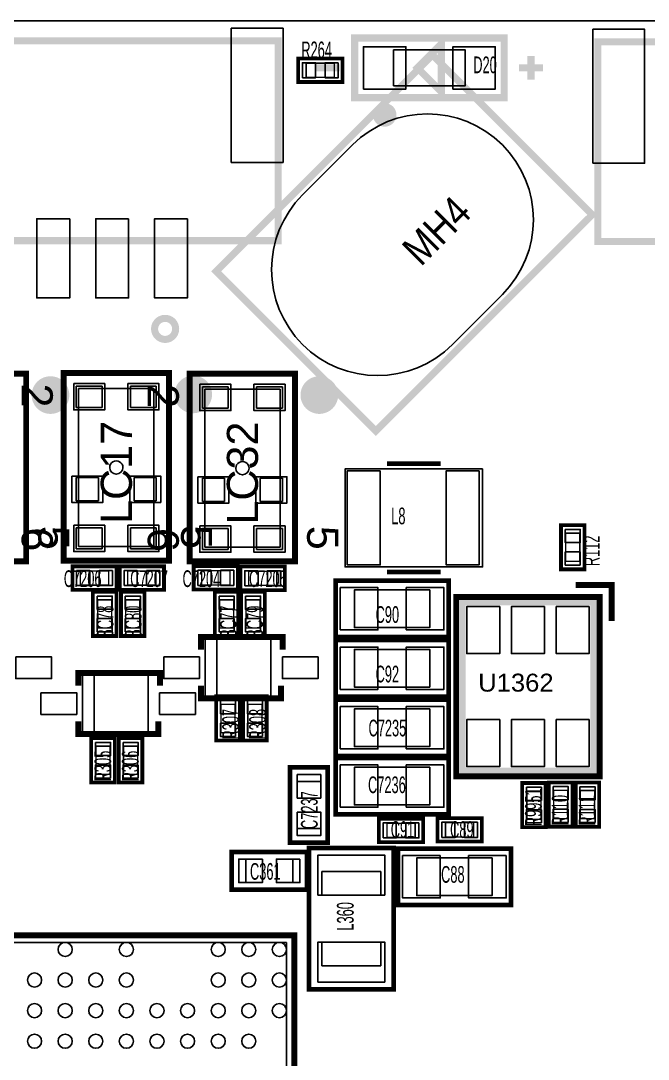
# Model space of a CAD drawing. Extents: x 0 to 73.5, y -0.1 to 42.
# Drawn here: x 46.29 to 59.62, y 19.92 to 42 of the extents above; entities that cross this region are included whole.
import ezdxf

# ---------------------------------------------------------------- set-up
doc = ezdxf.new("R2010")
doc.units = 0
for name, color, linetype in [('BG_OUTLINE', 7, 'CONTINUOUS'), ('PG_ASSEMBLY_TOP', 111, 'CONTINUOUS'), ('PG_SILKSCREEN_TOP', 254, 'CONTINUOUS'), ('PIN_TOP', 141, 'CONTINUOUS'), ('RD_SILKSCREEN_TOP', 230, 'CONTINUOUS')]:
    doc.layers.add(name, color=color, linetype=linetype)

msp = doc.modelspace()

# ---------------------------------------------------------------- linework, layer by layer
at = {"layer": 'BG_OUTLINE'}
msp.add_lwpolyline([(8.1534, 41.9989), (65.78854, 41.9989, -0.414214), (73.40854, 34.3789), (73.40854, 7.62, -0.414214), (65.78854, 0), (7.62, 0, -0.414214), (0, 7.62), (0, 34.3789, -0.414214), (7.62, 41.9989), (8.1534, 41.9989)], format="xyb", dxfattribs=at)
msp.add_lwpolyline([(8.1534, 41.9989), (65.78854, 41.9989, -0.414214), (73.40854, 34.3789), (73.40854, 7.62, -0.414214), (65.78854, 0), (7.62, 0, -0.414214), (0, 7.62), (0, 34.3789, -0.414214), (7.62, 41.9989)], format="xyb", close=True, dxfattribs=at)
msp.add_lwpolyline([(8.1534, 41.9989), (65.78854, 41.9989, -0.414214), (73.40854, 34.3789), (73.40854, 7.62, -0.414214), (65.78854, 0), (7.62, 0, -0.414214), (0, 7.62), (0, 34.3789, -0.414214), (7.62, 41.9989)], format="xyb", close=True, dxfattribs=at)
msp.add_lwpolyline([(8.1534, 41.9989), (65.78854, 41.9989, -0.414214), (73.40854, 34.3789), (73.40854, 7.62, -0.414214), (65.78854, 0), (7.62, 0, -0.414214), (0, 7.62), (0, 34.3789, -0.414214), (7.62, 41.9989)], format="xyb", close=True, dxfattribs=at)
at = {"layer": 'PG_ASSEMBLY_TOP'}
for points, const_width in [([(58.429677, 37.875337), (53.833573, 33.279232), (50.439472, 36.673333), (55.035577, 41.269437), (58.429677, 37.875337)], 0.150089), ([(52.954199, 41.097352), (52.354201, 41.097352), (52.354201, 40.797328), (52.954199, 40.797328), (52.954199, 41.097352)], 0.029997), ([(57.866128, 31.107659), (57.866128, 30.507661), (58.166152, 30.507661), (58.166152, 31.107659), (57.866128, 31.107659)], 0.029997), ([(48.158679, 30.302352), (47.558681, 30.302352), (47.558681, 30.002328), (48.158679, 30.002328), (48.158679, 30.302352)], 0.029997), ([(48.564521, 30.002328), (49.164519, 30.002328), (49.164519, 30.302352), (48.564521, 30.302352), (48.564521, 30.002328)], 0.029997), ([(50.734417, 30.307966), (50.134418, 30.307966), (50.134418, 30.007941), (50.734417, 30.007941), (50.734417, 30.307966)], 0.029997), ([(51.130606, 29.996714), (51.730605, 29.996714), (51.730605, 30.296739), (51.130606, 30.296739), (51.130606, 29.996714)], 0.029997), ([(52.978202, 30.099559), (55.378198, 30.099559), (55.378198, 28.899561), (52.978202, 28.899561), (52.978202, 30.099559)], 0.1), ([(48.224592, 29.090341), (48.224592, 29.690339), (47.924568, 29.690339), (47.924568, 29.090341), (48.224592, 29.090341)], 0.029997), ([(48.821492, 29.090341), (48.821492, 29.690339), (48.521468, 29.690339), (48.521468, 29.090341), (48.821492, 29.090341)], 0.029997), ([(50.812852, 29.090341), (50.812852, 29.690339), (50.512828, 29.690339), (50.512828, 29.090341), (50.812852, 29.090341)], 0.029997), ([(51.374192, 29.090341), (51.374192, 29.690339), (51.074168, 29.690339), (51.074168, 29.090341), (51.374192, 29.090341)], 0.029997), ([(58.463637, 26.046024), (58.463637, 29.646016), (55.663643, 29.646016), (55.663643, 26.046024), (58.463637, 26.046024)], 0.150012), ([(52.978202, 28.834639), (55.378198, 28.834639), (55.378198, 27.634641), (52.978202, 27.634641), (52.978202, 28.834639)], 0.1), ([(52.978202, 27.569719), (55.378198, 27.569719), (55.378198, 26.369721), (52.978202, 26.369721), (52.978202, 27.569719)], 0.1), ([(50.543308, 27.467839), (50.543308, 26.867841), (50.843332, 26.867841), (50.843332, 27.467839), (50.543308, 27.467839)], 0.029997), ([(51.114808, 27.467839), (51.114808, 26.867841), (51.414832, 26.867841), (51.414832, 27.467839), (51.114808, 27.467839)], 0.029997), ([(47.889008, 26.578839), (47.889008, 25.978841), (48.189032, 25.978841), (48.189032, 26.578839), (47.889008, 26.578839)], 0.029997), ([(48.473208, 26.578839), (48.473208, 25.978841), (48.773232, 25.978841), (48.773232, 26.578839), (48.473208, 26.578839)], 0.029997), ([(52.978202, 26.330199), (55.378198, 26.330199), (55.378198, 25.130201), (52.978202, 25.130201), (52.978202, 26.330199)], 0.1), ([(52.812899, 26.126338), (52.812899, 24.526342), (52.012901, 24.526342), (52.012901, 26.126338), (52.812899, 26.126338)], 0.1), ([(57.040628, 25.626339), (57.040628, 25.026341), (57.340652, 25.026341), (57.340652, 25.626339), (57.040628, 25.626339)], 0.029997), ([(57.609588, 25.639039), (57.609588, 25.039041), (57.909612, 25.039041), (57.909612, 25.639039), (57.609588, 25.639039)], 0.029997), ([(58.178548, 25.636499), (58.178548, 25.036501), (58.478572, 25.036501), (58.478572, 25.636499), (58.178548, 25.636499)], 0.029997), ([(54.068701, 24.637848), (54.668699, 24.637848), (54.668699, 24.937872), (54.068701, 24.937872), (54.068701, 24.637848)], 0.029997), ([(55.913299, 24.950572), (55.313301, 24.950572), (55.313301, 24.650548), (55.913299, 24.650548), (55.913299, 24.950572)], 0.029997), ([(52.372158, 23.529341), (50.772162, 23.529341), (50.772162, 24.329339), (52.372158, 24.329339), (52.372158, 23.529341)], 0.1), ([(52.412062, 21.413318), (52.412062, 24.413337), (54.212058, 24.413312), (54.212058, 21.413343), (52.412062, 21.413318)], 0.1), ([(56.701538, 23.202341), (54.301542, 23.202341), (54.301542, 24.402339), (56.701538, 24.402339), (56.701538, 23.202341)], 0.1)]:
    msp.add_lwpolyline(points, dxfattribs=dict(at, const_width=const_width))
for points in [[(54.20868, 40.61714), (55.73268, 40.61714), (55.73268, 41.37914), (54.20868, 41.37914), (54.20868, 40.61714)], [(47.471051, 33.781746), (47.471051, 34.231834)], [(47.471051, 34.231834), (48.020961, 34.231834)], [(48.020961, 34.231834), (48.020961, 33.781746)], [(48.621163, 33.781746), (48.621163, 34.231834)], [(48.621163, 34.231834), (49.171073, 34.231834)], [(49.171073, 34.231834), (49.171073, 33.781746)], [(50.149125, 33.767522), (50.149125, 34.21761)], [(50.149125, 34.21761), (50.699035, 34.21761)], [(50.699035, 34.21761), (50.699035, 33.767522)], [(51.299237, 33.767522), (51.299237, 34.21761)], [(51.299237, 34.21761), (51.849147, 34.21761)], [(51.849147, 34.21761), (51.849147, 33.767522)], [(49.12106, 34.181847), (47.521165, 34.181847)], [(47.521165, 34.181847), (47.521165, 30.82163)], [(49.12106, 34.181847), (49.12106, 30.82163)], [(51.799134, 34.167623), (50.199239, 34.167623)], [(50.199239, 34.167623), (50.199239, 30.807406)], [(51.799134, 34.167623), (51.799134, 30.807406)], [(48.020961, 33.781746), (47.471051, 33.781746)], [(49.171073, 33.781746), (48.621163, 33.781746)], [(50.699035, 33.767522), (50.149125, 33.767522)], [(51.849147, 33.767522), (51.299237, 33.767522)], [(47.471051, 31.791631), (47.471051, 32.291731)], [(47.471051, 32.291731), (47.940951, 32.291731)], [(47.940951, 32.291731), (47.940951, 31.791631)], [(48.700969, 31.791631), (48.700969, 32.291731)], [(48.700969, 32.291731), (49.171073, 32.291731)], [(49.171073, 32.291731), (49.171073, 31.791631)], [(50.149125, 31.777407), (50.149125, 32.277507)], [(50.149125, 32.277507), (50.619025, 32.277507)], [(50.619025, 32.277507), (50.619025, 31.777407)], [(51.379044, 31.777407), (51.379044, 32.277507)], [(51.379044, 32.277507), (51.849147, 32.277507)], [(51.849147, 32.277507), (51.849147, 31.777407)], [(47.940951, 31.791631), (47.471051, 31.791631)], [(49.171073, 31.791631), (48.700969, 31.791631)], [(50.619025, 31.777407), (50.149125, 31.777407)], [(51.849147, 31.777407), (51.379044, 31.777407)], [(47.471051, 30.771643), (47.471051, 31.221629)], [(47.471051, 31.221629), (48.020961, 31.221629)], [(48.020961, 31.221629), (48.020961, 30.771643)], [(48.621163, 30.771643), (48.621163, 31.221629)], [(48.621163, 31.221629), (49.171073, 31.221629)], [(49.171073, 31.221629), (49.171073, 30.771643)], [(50.149125, 30.757419), (50.149125, 31.207405)], [(50.149125, 31.207405), (50.699035, 31.207405)], [(50.699035, 31.207405), (50.699035, 30.757419)], [(51.299237, 30.757419), (51.299237, 31.207405)], [(51.299237, 31.207405), (51.849147, 31.207405)], [(51.849147, 31.207405), (51.849147, 30.757419)], [(48.020961, 30.771643), (47.471051, 30.771643)], [(49.12106, 30.82163), (47.521165, 30.82163)], [(49.171073, 30.771643), (48.621163, 30.771643)], [(50.699035, 30.757419), (50.149125, 30.757419)], [(51.799134, 30.807406), (50.199239, 30.807406)], [(51.849147, 30.757419), (51.299237, 30.757419)], [(54.478199, 29.899559), (53.378202, 29.899559), (53.378202, 29.099561), (54.528212, 29.099561)], [(54.478199, 29.899559), (54.978198, 29.899559), (54.978198, 29.099561), (54.478199, 29.099561)], [(54.478199, 28.634639), (53.378202, 28.634639), (53.378202, 27.834641), (54.528212, 27.834641)], [(54.478199, 28.634639), (54.978198, 28.634639), (54.978198, 27.834641), (54.478199, 27.834641)], [(54.478199, 27.369719), (53.378202, 27.369719), (53.378202, 26.569721), (54.528212, 26.569721)], [(54.478199, 27.369719), (54.978198, 27.369719), (54.978198, 26.569721), (54.478199, 26.569721)], [(54.478199, 26.130199), (53.378202, 26.130199), (53.378202, 25.330201), (54.528212, 25.330201)], [(54.478199, 26.130199), (54.978198, 26.130199), (54.978198, 25.330201), (54.478199, 25.330201)], [(52.164005, 25.527051), (52.164005, 25.826745), (52.661795, 25.826745)], [(52.661795, 25.826745), (52.661795, 25.527051)], [(52.661795, 25.125629), (52.661795, 24.825935), (52.164005, 24.825935), (52.164005, 25.125629)], [(51.371449, 23.680445), (51.071755, 23.680445), (51.071755, 24.178235), (51.371449, 24.178235)], [(51.772871, 24.178235), (52.072565, 24.178235), (52.072565, 23.680445)], [(55.201541, 23.402341), (54.701542, 23.402341), (54.701542, 24.202339), (55.201541, 24.202339)], [(55.201541, 23.402341), (56.301538, 23.402341), (56.301538, 24.202339), (55.151528, 24.202339)], [(52.687068, 23.913338), (52.687068, 23.413339)], [(53.937052, 23.413339), (53.937052, 23.913313), (52.687068, 23.913338)], [(52.072565, 23.680445), (51.772871, 23.680445)], [(52.687068, 22.413341), (52.687068, 21.913317), (53.937052, 21.913342), (53.937052, 22.413341)]]:
    msp.add_lwpolyline(points, dxfattribs=at)
for points in [[(48.461625, 32.501713, 1.000039), (48.180498, 32.501713, 0.999961), (48.461625, 32.501713)], [(51.1397, 32.487489, 1.000039), (50.858572, 32.487489, 0.999961), (51.1397, 32.487489)]]:
    msp.add_lwpolyline(points, format="xyb", dxfattribs=at)
for points in [[(56.10098, 32.4739), (53.17998, 32.4739), (53.17998, 30.3911), (56.10098, 30.3911)], [(51.934847, 22.407931), (51.934847, 9.107932), (40.584653, 9.107932), (40.584653, 22.407931)]]:
    msp.add_lwpolyline(points, close=True, dxfattribs=at)
at = {"layer": 'PG_SILKSCREEN_TOP'}
for points, const_width in [([(51.757859, 41.57439), (38.457861, 41.57439), (38.457861, 37.324386), (51.757859, 37.324386), (51.757859, 41.57439)], 0.150012), ([(54.78018, 40.36314), (56.55818, 40.36314), (56.55818, 41.63314), (53.38318, 41.63314), (53.38318, 40.36314), (54.78018, 40.36314)], 0.1524), ([(55.22468, 41.50614), (54.71668, 40.99814), (55.22468, 40.49014), (55.22468, 41.50614)], 0.1524), ([(66.847364, 41.55407), (58.547356, 41.55407), (58.547356, 37.304066), (66.847364, 37.304066), (66.847364, 41.55407)], 0.150012), ([(58.429677, 37.875337), (53.833573, 33.279232), (50.439472, 36.673333), (55.035577, 41.269437), (58.429677, 37.875337)], 0.150089), ([(57.12968, 41.25214), (57.12968, 40.74414)], 0.1524), ([(52.184198, 40.697328), (53.124202, 40.697328), (53.124202, 41.197352), (52.184198, 41.197352), (52.184198, 40.697328), (52.464208, 40.697328)], 0.08001), ([(52.274191, 41.197352), (52.184198, 41.197352), (52.184198, 41.107335)], 0.08001), ([(53.06568, 40.99814), (52.55768, 40.99814)], 0.1524), ([(53.124202, 41.107335), (53.124202, 41.197352), (53.034209, 41.197352)], 0.08001), ([(56.87568, 40.99814), (57.38368, 40.99814)], 0.1524), ([(52.184198, 40.787345), (52.184198, 40.697328), (52.274191, 40.697328)], 0.08001), ([(53.034209, 40.697328), (53.124202, 40.697328), (53.124202, 40.787345)], 0.08001), ([(44.171514, 33.935416), (44.171514, 30.506416), (46.406714, 30.506416), (46.406714, 34.494216), (44.171514, 34.494216), (44.171514, 33.935416)], 0.127), ([(47.20336, 33.94964), (47.20336, 30.52064), (49.43856, 30.52064), (49.43856, 34.50844), (47.20336, 34.50844), (47.20336, 33.94964)], 0.127), ([(49.881434, 33.935416), (49.881434, 30.506416), (52.116634, 30.506416), (52.116634, 34.494216), (49.881434, 34.494216), (49.881434, 33.935416)], 0.127), ([(55.212285, 32.582612), (54.071469, 32.582612)], 0.100101), ([(58.266152, 30.337658), (58.266152, 31.277662), (57.766128, 31.277662), (57.766128, 30.337658), (58.266152, 30.337658), (58.266152, 30.617668)], 0.08001), ([(57.856145, 31.277662), (57.766128, 31.277662), (57.766128, 31.187669)], 0.08001), ([(58.266152, 31.187669), (58.266152, 31.277662), (58.176135, 31.277662)], 0.08001), ([(57.766128, 30.427651), (57.766128, 30.337658), (57.856145, 30.337658)], 0.08001), ([(58.176135, 30.337658), (58.266152, 30.337658), (58.266152, 30.427651)], 0.08001), ([(47.388678, 29.902328), (48.328682, 29.902328), (48.328682, 30.402352), (47.388678, 30.402352), (47.388678, 29.902328), (47.668688, 29.902328)], 0.08001), ([(47.478671, 30.402352), (47.388678, 30.402352), (47.388678, 30.312335)], 0.08001), ([(48.328682, 30.312335), (48.328682, 30.402352), (48.238689, 30.402352)], 0.08001), ([(49.334522, 30.402352), (48.394518, 30.402352), (48.394518, 29.902328), (49.334522, 29.902328), (49.334522, 30.402352), (49.054512, 30.402352)], 0.08001), ([(48.484511, 30.402352), (48.394518, 30.402352), (48.394518, 30.312335)], 0.08001), ([(49.334522, 30.312335), (49.334522, 30.402352), (49.244529, 30.402352)], 0.08001), ([(49.964416, 29.907941), (50.904419, 29.907941), (50.904419, 30.407966), (49.964416, 30.407966), (49.964416, 29.907941), (50.244426, 29.907941)], 0.08001), ([(50.054408, 30.407966), (49.964416, 30.407966), (49.964416, 30.317948)], 0.08001), ([(50.904419, 30.317948), (50.904419, 30.407966), (50.814427, 30.407966)], 0.08001), ([(51.900607, 30.396739), (50.960604, 30.396739), (50.960604, 29.896714), (51.900607, 29.896714), (51.900607, 30.396739), (51.620598, 30.396739)], 0.08001), ([(51.050596, 30.396739), (50.960604, 30.396739), (50.960604, 30.306721)], 0.08001), ([(51.900607, 30.306721), (51.900607, 30.396739), (51.810615, 30.396739)], 0.08001), ([(55.212285, 30.282388), (54.071469, 30.282388)], 0.100101), ([(47.388678, 29.992345), (47.388678, 29.902328), (47.478671, 29.902328)], 0.08001), ([(48.238689, 29.902328), (48.328682, 29.902328), (48.328682, 29.992345)], 0.08001), ([(48.394518, 29.992345), (48.394518, 29.902328), (48.484511, 29.902328)], 0.08001), ([(49.244529, 29.902328), (49.334522, 29.902328), (49.334522, 29.992345)], 0.08001), ([(49.964416, 29.997959), (49.964416, 29.907941), (50.054408, 29.907941)], 0.08001), ([(50.814427, 29.907941), (50.904419, 29.907941), (50.904419, 29.997959)], 0.08001), ([(50.960604, 29.986732), (50.960604, 29.896714), (51.050596, 29.896714)], 0.08001), ([(51.810615, 29.896714), (51.900607, 29.896714), (51.900607, 29.986732)], 0.08001), ([(53.478201, 30.099559), (52.978202, 30.099559), (52.978202, 29.59956)], 0.1), ([(54.878199, 30.099559), (55.378198, 30.099559), (55.378198, 29.59956)], 0.1), ([(58.84164, 29.24302), (58.84164, 30.00502), (58.07964, 30.00502)], 0.127), ([(47.824568, 29.860342), (47.824568, 28.920338), (48.324592, 28.920338), (48.324592, 29.860342), (47.824568, 29.860342), (47.824568, 29.580332)], 0.08001), ([(47.914585, 29.860342), (47.824568, 29.860342), (47.824568, 29.770349)], 0.08001), ([(48.324592, 29.770349), (48.324592, 29.860342), (48.234575, 29.860342)], 0.08001), ([(48.421468, 29.860342), (48.421468, 28.920338), (48.921492, 28.920338), (48.921492, 29.860342), (48.421468, 29.860342), (48.421468, 29.580332)], 0.08001), ([(48.511485, 29.860342), (48.421468, 29.860342), (48.421468, 29.770349)], 0.08001), ([(48.921492, 29.770349), (48.921492, 29.860342), (48.831475, 29.860342)], 0.08001), ([(50.412828, 29.860342), (50.412828, 28.920338), (50.912852, 28.920338), (50.912852, 29.860342), (50.412828, 29.860342), (50.412828, 29.580332)], 0.08001), ([(50.502845, 29.860342), (50.412828, 29.860342), (50.412828, 29.770349)], 0.08001), ([(50.912852, 29.770349), (50.912852, 29.860342), (50.822835, 29.860342)], 0.08001), ([(50.974168, 29.860342), (50.974168, 28.920338), (51.474192, 28.920338), (51.474192, 29.860342), (50.974168, 29.860342), (50.974168, 29.580332)], 0.08001), ([(51.064185, 29.860342), (50.974168, 29.860342), (50.974168, 29.770349)], 0.08001), ([(51.474192, 29.770349), (51.474192, 29.860342), (51.384175, 29.860342)], 0.08001), ([(58.58764, 26.95702), (58.58764, 29.75102), (55.53964, 29.75102), (55.53964, 25.94102), (58.58764, 25.94102), (58.58764, 26.95702)], 0.127), ([(52.978202, 29.39956), (52.978202, 28.899561), (53.478201, 28.899561)], 0.1), ([(55.378198, 29.39956), (55.378198, 28.899561), (54.878199, 28.899561)], 0.1), ([(47.824568, 29.010331), (47.824568, 28.920338), (47.914585, 28.920338)], 0.08001), ([(48.234575, 28.920338), (48.324592, 28.920338), (48.324592, 29.010331)], 0.08001), ([(48.421468, 29.010331), (48.421468, 28.920338), (48.511485, 28.920338)], 0.08001), ([(48.831475, 28.920338), (48.921492, 28.920338), (48.921492, 29.010331)], 0.08001), ([(50.117731, 28.62834), (50.117731, 28.897351), (51.85664, 28.897351), (51.85664, 28.62834)], 0.127), ([(50.412828, 29.010331), (50.412828, 28.920338), (50.502845, 28.920338)], 0.08001), ([(50.822835, 28.920338), (50.912852, 28.920338), (50.912852, 29.010331)], 0.08001), ([(50.974168, 29.010331), (50.974168, 28.920338), (51.064185, 28.920338)], 0.08001), ([(51.384175, 28.920338), (51.474192, 28.920338), (51.474192, 29.010331)], 0.08001), ([(53.478201, 28.834639), (52.978202, 28.834639), (52.978202, 28.33464)], 0.1), ([(54.878199, 28.834639), (55.378198, 28.834639), (55.378198, 28.33464)], 0.1), ([(47.511691, 27.86634), (47.511691, 28.135351), (49.2506, 28.135351), (49.2506, 27.86634)], 0.127), ([(52.978202, 28.13464), (52.978202, 27.634641), (53.478201, 27.634641)], 0.1), ([(55.378198, 28.13464), (55.378198, 27.634641), (54.878199, 27.634641)], 0.1), ([(50.117731, 27.86634), (50.117731, 27.597329), (51.817549, 27.597329), (51.817549, 27.86634)], 0.127), ([(50.943332, 26.697838), (50.943332, 27.637842), (50.443308, 27.637842), (50.443308, 26.697838), (50.943332, 26.697838), (50.943332, 26.977848)], 0.08001), ([(50.533325, 27.637842), (50.443308, 27.637842), (50.443308, 27.547849)], 0.08001), ([(50.943332, 27.547849), (50.943332, 27.637842), (50.853315, 27.637842)], 0.08001), ([(51.514832, 26.697838), (51.514832, 27.637842), (51.014808, 27.637842), (51.014808, 26.697838), (51.514832, 26.697838), (51.514832, 26.977848)], 0.08001), ([(51.104825, 27.637842), (51.014808, 27.637842), (51.014808, 27.547849)], 0.08001), ([(51.514832, 27.547849), (51.514832, 27.637842), (51.424815, 27.637842)], 0.08001), ([(53.478201, 27.569719), (52.978202, 27.569719), (52.978202, 27.06972)], 0.1), ([(54.878199, 27.569719), (55.378198, 27.569719), (55.378198, 27.06972)], 0.1), ([(47.511691, 27.10434), (47.511691, 26.835329), (49.211509, 26.835329), (49.211509, 27.10434)], 0.127), ([(48.289032, 25.808838), (48.289032, 26.748842), (47.789008, 26.748842), (47.789008, 25.808838), (48.289032, 25.808838), (48.289032, 26.088848)], 0.08001), ([(47.879025, 26.748842), (47.789008, 26.748842), (47.789008, 26.658849)], 0.08001), ([(48.289032, 26.658849), (48.289032, 26.748842), (48.199015, 26.748842)], 0.08001), ([(48.873232, 25.808838), (48.873232, 26.748842), (48.373208, 26.748842), (48.373208, 25.808838), (48.873232, 25.808838), (48.873232, 26.088848)], 0.08001), ([(48.463225, 26.748842), (48.373208, 26.748842), (48.373208, 26.658849)], 0.08001), ([(48.873232, 26.658849), (48.873232, 26.748842), (48.783215, 26.748842)], 0.08001), ([(50.443308, 26.787831), (50.443308, 26.697838), (50.533325, 26.697838)], 0.08001), ([(50.853315, 26.697838), (50.943332, 26.697838), (50.943332, 26.787831)], 0.08001), ([(51.014808, 26.787831), (51.014808, 26.697838), (51.104825, 26.697838)], 0.08001), ([(51.424815, 26.697838), (51.514832, 26.697838), (51.514832, 26.787831)], 0.08001), ([(52.978202, 26.86972), (52.978202, 26.369721), (53.478201, 26.369721)], 0.1), ([(55.378198, 26.86972), (55.378198, 26.369721), (54.878199, 26.369721)], 0.1), ([(53.478201, 26.330199), (52.978202, 26.330199), (52.978202, 25.8302)], 0.1), ([(54.878199, 26.330199), (55.378198, 26.330199), (55.378198, 25.8302)], 0.1), ([(52.3129, 26.126338), (52.012901, 26.126338), (52.012901, 25.826339)], 0.1), ([(52.812899, 25.826339), (52.812899, 26.126338), (52.5129, 26.126338)], 0.1), ([(47.789008, 25.898831), (47.789008, 25.808838), (47.879025, 25.808838)], 0.08001), ([(48.199015, 25.808838), (48.289032, 25.808838), (48.289032, 25.898831)], 0.08001), ([(48.373208, 25.898831), (48.373208, 25.808838), (48.463225, 25.808838)], 0.08001), ([(48.783215, 25.808838), (48.873232, 25.808838), (48.873232, 25.898831)], 0.08001), ([(57.440652, 24.856338), (57.440652, 25.796342), (56.940628, 25.796342), (56.940628, 24.856338), (57.440652, 24.856338), (57.440652, 25.136348)], 0.08001), ([(57.030645, 25.796342), (56.940628, 25.796342), (56.940628, 25.706349)], 0.08001), ([(57.440652, 25.706349), (57.440652, 25.796342), (57.350635, 25.796342)], 0.08001), ([(58.009612, 24.869038), (58.009612, 25.809042), (57.509588, 25.809042), (57.509588, 24.869038), (58.009612, 24.869038), (58.009612, 25.149048)], 0.08001), ([(57.599605, 25.809042), (57.509588, 25.809042), (57.509588, 25.719049)], 0.08001), ([(58.009612, 25.719049), (58.009612, 25.809042), (57.919595, 25.809042)], 0.08001), ([(58.578572, 24.866498), (58.578572, 25.806502), (58.078548, 25.806502), (58.078548, 24.866498), (58.578572, 24.866498), (58.578572, 25.146508)], 0.08001), ([(58.168565, 25.806502), (58.078548, 25.806502), (58.078548, 25.716509)], 0.08001), ([(58.578572, 25.716509), (58.578572, 25.806502), (58.488555, 25.806502)], 0.08001), ([(52.978202, 25.6302), (52.978202, 25.130201), (53.478201, 25.130201)], 0.1), ([(55.378198, 25.6302), (55.378198, 25.130201), (54.878199, 25.130201)], 0.1), ([(54.838702, 25.037872), (53.898698, 25.037872), (53.898698, 24.537848), (54.838702, 24.537848), (54.838702, 25.037872), (54.558692, 25.037872)], 0.08001), ([(53.988691, 25.037872), (53.898698, 25.037872), (53.898698, 24.947855)], 0.08001), ([(54.838702, 24.947855), (54.838702, 25.037872), (54.748709, 25.037872)], 0.08001), ([(55.143298, 24.550548), (56.083302, 24.550548), (56.083302, 25.050572), (55.143298, 25.050572), (55.143298, 24.550548), (55.423308, 24.550548)], 0.08001), ([(55.233291, 25.050572), (55.143298, 25.050572), (55.143298, 24.960555)], 0.08001), ([(56.083302, 24.960555), (56.083302, 25.050572), (55.993309, 25.050572)], 0.08001), ([(56.940628, 24.946331), (56.940628, 24.856338), (57.030645, 24.856338)], 0.08001), ([(57.350635, 24.856338), (57.440652, 24.856338), (57.440652, 24.946331)], 0.08001), ([(57.509588, 24.959031), (57.509588, 24.869038), (57.599605, 24.869038)], 0.08001), ([(57.919595, 24.869038), (58.009612, 24.869038), (58.009612, 24.959031)], 0.08001), ([(58.078548, 24.956491), (58.078548, 24.866498), (58.168565, 24.866498)], 0.08001), ([(58.488555, 24.866498), (58.578572, 24.866498), (58.578572, 24.956491)], 0.08001), ([(52.3129, 24.526342), (52.012901, 24.526342), (52.012901, 24.826341)], 0.1), ([(52.812899, 24.826341), (52.812899, 24.526342), (52.5129, 24.526342)], 0.1), ([(53.898698, 24.627865), (53.898698, 24.537848), (53.988691, 24.537848)], 0.08001), ([(54.748709, 24.537848), (54.838702, 24.537848), (54.838702, 24.627865)], 0.08001), ([(55.143298, 24.640565), (55.143298, 24.550548), (55.233291, 24.550548)], 0.08001), ([(55.993309, 24.550548), (56.083302, 24.550548), (56.083302, 24.640565)], 0.08001), ([(50.772162, 24.02934), (50.772162, 24.329339), (51.072161, 24.329339)], 0.1), ([(52.372158, 24.02934), (52.372158, 24.329339), (52.072159, 24.329339)], 0.1), ([(52.412036, 23.813338), (52.412062, 24.413337), (53.012061, 24.413337)], 0.1), ([(54.212058, 23.813338), (54.212058, 24.413312), (53.612059, 24.413312)], 0.1), ([(54.301542, 23.90234), (54.301542, 24.402339), (54.801541, 24.402339)], 0.1), ([(56.701538, 23.90234), (56.701538, 24.402339), (56.201539, 24.402339)], 0.1), ([(51.072161, 23.529341), (50.772162, 23.529341), (50.772162, 23.82934)], 0.1), ([(52.072159, 23.529341), (52.372158, 23.529341), (52.372158, 23.82934)], 0.1), ([(54.801541, 23.202341), (54.301542, 23.202341), (54.301542, 23.70234)], 0.1), ([(56.201539, 23.202341), (56.701538, 23.202341), (56.701538, 23.70234)], 0.1), ([(52.10175, 22.560051), (40.401748, 22.560051), (40.401748, 8.95985), (52.10175, 8.95985), (52.10175, 22.560051)], 0.127), ([(52.412036, 22.013342), (52.412062, 21.413318), (53.012061, 21.413318)], 0.1), ([(54.212058, 22.013342), (54.212058, 21.413343), (53.612059, 21.413343)], 0.1)]:
    msp.add_lwpolyline(points, dxfattribs=dict(at, const_width=const_width))
for points, const_width in [([(54.145688, 39.998142, -1.000016), (53.895676, 39.998142, -0.999984), (54.145688, 39.998142)], 0.249911), ([(49.581359, 35.449383, 0.999987), (49.13437, 35.449383, 1.000013), (49.581359, 35.449383)], 0.150089), ([(47.123299, 34.042426, 1.000013), (46.723325, 34.042401, 0.999987), (47.123299, 34.042426)], 0.399999), ([(50.155145, 34.05665, 1.000013), (49.755171, 34.056625, 0.999987), (50.155145, 34.05665)], 0.399999), ([(52.833219, 34.042426, 1.000013), (52.433245, 34.042401, 0.999987), (52.833219, 34.042426)], 0.399999)]:
    msp.add_lwpolyline(points, format="xyb", dxfattribs=dict(at, const_width=const_width))
for points in [[(50.20564, 28.88234), (50.20564, 27.61234), (50.45964, 27.61234), (50.45964, 28.88234)], [(47.5996, 28.12034), (47.5996, 26.85034), (47.8536, 26.85034), (47.8536, 28.12034)]]:
    msp.add_lwpolyline(points, close=True, dxfattribs=at)
for points in [[(51.34864, 28.88234), (51.60264, 28.88234), (51.60264, 27.61234)], [(48.7426, 28.12034), (48.9966, 28.12034), (48.9966, 26.85034)]]:
    msp.add_lwpolyline(points, dxfattribs=at)
at = {"layer": 'PIN_TOP'}
for points in [[(50.76284, 38.989356), (50.76284, 41.839363), (51.862838, 41.839363), (51.862838, 38.989356)], [(58.442352, 38.969036), (58.442352, 41.819043), (59.54235, 41.819043), (59.54235, 38.969036)], [(53.570708, 40.548179), (53.570708, 41.448076), (54.470605, 41.448076), (54.470605, 40.548179)], [(55.47073, 40.548179), (55.47073, 41.448076), (56.370626, 41.448076), (56.370626, 40.548179)], [(52.274191, 40.787345), (52.274191, 41.107335), (52.5542, 41.107335), (52.5542, 40.787345)], [(53.034209, 41.107335), (53.034209, 40.787345), (52.7542, 40.787345), (52.7542, 41.107335)], [(47.332862, 37.789383), (47.332862, 36.109377), (46.632863, 36.109377), (46.632863, 37.789383)], [(48.582847, 37.789383), (48.582847, 36.109377), (47.882848, 36.109377), (47.882848, 37.789383)], [(49.832857, 37.789383), (49.832857, 36.109377), (49.132858, 36.109377), (49.132858, 37.789383)], [(47.415958, 34.286241), (48.076358, 34.286241), (48.076358, 33.727441), (47.415958, 33.727441)], [(48.565867, 34.286241), (49.226267, 34.286241), (49.226267, 33.727441), (48.565867, 33.727441)], [(50.094032, 34.272017), (50.754432, 34.272017), (50.754432, 33.713217), (50.094032, 33.713217)], [(51.243941, 34.272017), (51.904341, 34.272017), (51.904341, 33.713217), (51.243941, 33.713217)], [(47.375851, 32.321043), (48.036251, 32.321043), (48.036251, 31.762243), (47.375851, 31.762243)], [(48.605948, 32.321043), (49.266348, 32.321043), (49.266348, 31.762243), (48.605948, 31.762243)], [(50.053926, 32.306819), (50.714326, 32.306819), (50.714326, 31.748019), (50.053926, 31.748019)], [(51.284022, 32.306819), (51.944422, 32.306819), (51.944422, 31.748019), (51.284022, 31.748019)], [(53.927769, 32.432498), (53.927769, 30.432502), (53.22777, 30.432502), (53.22777, 32.432498)], [(56.02779, 32.432498), (56.02779, 30.432502), (55.327791, 30.432502), (55.327791, 32.432498)], [(47.415958, 31.276036), (48.076358, 31.276036), (48.076358, 30.717236), (47.415958, 30.717236)], [(48.565867, 31.276036), (49.226267, 31.276036), (49.226267, 30.717236), (48.565867, 30.717236)], [(50.094032, 31.261812), (50.754432, 31.261812), (50.754432, 30.703012), (50.094032, 30.703012)], [(51.243941, 31.261812), (51.904341, 31.261812), (51.904341, 30.703012), (51.243941, 30.703012)], [(57.856145, 31.187669), (58.176135, 31.187669), (58.176135, 30.90766), (57.856145, 30.90766)], [(58.176135, 30.427651), (57.856145, 30.427651), (57.856145, 30.70766), (58.176135, 30.70766)], [(47.478671, 29.992345), (47.478671, 30.312335), (47.75868, 30.312335), (47.75868, 29.992345)], [(48.238689, 30.312335), (48.238689, 29.992345), (47.95868, 29.992345), (47.95868, 30.312335)], [(48.484511, 29.992345), (48.484511, 30.312335), (48.76452, 30.312335), (48.76452, 29.992345)], [(49.244529, 30.312335), (49.244529, 29.992345), (48.96452, 29.992345), (48.96452, 30.312335)], [(50.054408, 29.997959), (50.054408, 30.317948), (50.334418, 30.317948), (50.334418, 29.997959)], [(50.814427, 30.317948), (50.814427, 29.997959), (50.534418, 29.997959), (50.534418, 30.317948)], [(51.050596, 29.986732), (51.050596, 30.306721), (51.330606, 30.306721), (51.330606, 29.986732)], [(51.810615, 30.306721), (51.810615, 29.986732), (51.530606, 29.986732), (51.530606, 30.306721)], [(53.078202, 29.049548), (53.078202, 29.949546), (53.878201, 29.949546), (53.878201, 29.049548)], [(54.478199, 29.049548), (54.478199, 29.949546), (55.278198, 29.949546), (55.278198, 29.049548)], [(47.914585, 29.770349), (48.234575, 29.770349), (48.234575, 29.49034), (47.914585, 29.49034)], [(48.511485, 29.770349), (48.831475, 29.770349), (48.831475, 29.49034), (48.511485, 29.49034)], [(50.502845, 29.770349), (50.822835, 29.770349), (50.822835, 29.49034), (50.502845, 29.49034)], [(51.064185, 29.770349), (51.384175, 29.770349), (51.384175, 29.49034), (51.064185, 29.49034)], [(56.463628, 29.545915), (56.463628, 28.545917), (55.76363, 28.545917), (55.76363, 29.545915)], [(57.413639, 29.545915), (57.413639, 28.545917), (56.713641, 28.545917), (56.713641, 29.545915)], [(58.36365, 29.545915), (58.36365, 28.545917), (57.663651, 28.545917), (57.663651, 29.545915)], [(48.234575, 29.010331), (47.914585, 29.010331), (47.914585, 29.29034), (48.234575, 29.29034)], [(48.831475, 29.010331), (48.511485, 29.010331), (48.511485, 29.29034), (48.831475, 29.29034)], [(50.822835, 29.010331), (50.502845, 29.010331), (50.502845, 29.29034), (50.822835, 29.29034)], [(51.384175, 29.010331), (51.064185, 29.010331), (51.064185, 29.29034), (51.384175, 29.29034)], [(46.186077, 28.477337), (46.946071, 28.477337), (46.946071, 28.017343), (46.186077, 28.017343)], [(49.327549, 28.477337), (50.087543, 28.477337), (50.087543, 28.017343), (49.327549, 28.017343)], [(51.847737, 28.477337), (52.607731, 28.477337), (52.607731, 28.017343), (51.847737, 28.017343)], [(53.078202, 27.784628), (53.078202, 28.684626), (53.878201, 28.684626), (53.878201, 27.784628)], [(54.478199, 27.784628), (54.478199, 28.684626), (55.278198, 28.684626), (55.278198, 27.784628)], [(46.721509, 27.715337), (47.481503, 27.715337), (47.481503, 27.255343), (46.721509, 27.255343)], [(49.241697, 27.715337), (50.001691, 27.715337), (50.001691, 27.255343), (49.241697, 27.255343)], [(50.533325, 27.547849), (50.853315, 27.547849), (50.853315, 27.26784), (50.533325, 27.26784)], [(51.104825, 27.547849), (51.424815, 27.547849), (51.424815, 27.26784), (51.104825, 27.26784)], [(53.078202, 26.519708), (53.078202, 27.419706), (53.878201, 27.419706), (53.878201, 26.519708)], [(54.478199, 26.519708), (54.478199, 27.419706), (55.278198, 27.419706), (55.278198, 26.519708)], [(50.853315, 26.787831), (50.533325, 26.787831), (50.533325, 27.06784), (50.853315, 27.06784)], [(51.424815, 26.787831), (51.104825, 26.787831), (51.104825, 27.06784), (51.424815, 27.06784)], [(56.463628, 27.146123), (56.463628, 26.146125), (55.76363, 26.146125), (55.76363, 27.146123)], [(57.413639, 27.146123), (57.413639, 26.146125), (56.713641, 26.146125), (56.713641, 27.146123)], [(58.36365, 27.146123), (58.36365, 26.146125), (57.663651, 26.146125), (57.663651, 27.146123)], [(47.879025, 26.658849), (48.199015, 26.658849), (48.199015, 26.37884), (47.879025, 26.37884)], [(48.463225, 26.658849), (48.783215, 26.658849), (48.783215, 26.37884), (48.463225, 26.37884)], [(48.199015, 25.898831), (47.879025, 25.898831), (47.879025, 26.17884), (48.199015, 26.17884)], [(48.783215, 25.898831), (48.463225, 25.898831), (48.463225, 26.17884), (48.783215, 26.17884)], [(53.078202, 25.280188), (53.078202, 26.180186), (53.878201, 26.180186), (53.878201, 25.280188)], [(54.478199, 25.280188), (54.478199, 26.180186), (55.278198, 26.180186), (55.278198, 25.280188)], [(52.162697, 25.975348), (52.663103, 25.975348), (52.663103, 25.474943), (52.162697, 25.474943)], [(57.030645, 25.706349), (57.350635, 25.706349), (57.350635, 25.42634), (57.030645, 25.42634)], [(57.599605, 25.719049), (57.919595, 25.719049), (57.919595, 25.43904), (57.599605, 25.43904)], [(58.168565, 25.716509), (58.488555, 25.716509), (58.488555, 25.4365), (58.168565, 25.4365)], [(52.162697, 25.177737), (52.663103, 25.177737), (52.663103, 24.677332), (52.162697, 24.677332)], [(57.350635, 24.946331), (57.030645, 24.946331), (57.030645, 25.22634), (57.350635, 25.22634)], [(57.919595, 24.959031), (57.599605, 24.959031), (57.599605, 25.23904), (57.919595, 25.23904)], [(58.488555, 24.956491), (58.168565, 24.956491), (58.168565, 25.2365), (58.488555, 25.2365)], [(53.988691, 24.627865), (53.988691, 24.947855), (54.2687, 24.947855), (54.2687, 24.627865)], [(54.748709, 24.947855), (54.748709, 24.627865), (54.4687, 24.627865), (54.4687, 24.947855)], [(55.233291, 24.640565), (55.233291, 24.960555), (55.5133, 24.960555), (55.5133, 24.640565)], [(55.993309, 24.960555), (55.993309, 24.640565), (55.7133, 24.640565), (55.7133, 24.960555)], [(51.423557, 24.179543), (51.423557, 23.679137), (50.923152, 23.679137), (50.923152, 24.179543)], [(52.221168, 24.179543), (52.221168, 23.679137), (51.720763, 23.679137), (51.720763, 24.179543)], [(54.022066, 23.413326), (52.602054, 23.413326), (52.602054, 24.263337), (54.022066, 24.263337)], [(55.201541, 24.252339), (55.201541, 23.352341), (54.401542, 23.352341), (54.401542, 24.252339)], [(56.601538, 24.252339), (56.601538, 23.352341), (55.801539, 23.352341), (55.801539, 24.252339)], [(54.022066, 21.563343), (52.602054, 21.563343), (52.602054, 22.413354), (54.022066, 22.413354)]]:
    msp.add_lwpolyline(points, close=True, dxfattribs=at)
msp.add_lwpolyline([(52.277864, 38.29967), (53.33845, 39.360256, -1), (56.520496, 36.17821), (55.45991, 35.117624, -1)], format="xyb", close=True, dxfattribs=at)
for centre in [(47.234856, 22.25802), (48.534853, 22.25802), (50.484761, 22.25802), (51.134747, 22.25802), (51.784758, 22.25802), (46.584845, 21.607831), (47.234856, 21.607831), (47.884842, 21.607831), (48.534853, 21.607831), (50.484761, 21.607831), (51.134747, 21.607831), (51.784758, 21.607831), (46.584845, 20.957819), (47.234856, 20.957819), (47.884842, 20.957819), (48.534853, 20.957819), (49.184839, 20.957819), (49.834749, 20.957819), (50.484761, 20.957819), (51.134747, 20.957819), (51.784758, 20.957819), (46.584845, 20.307833), (47.234856, 20.307833), (47.884842, 20.307833), (48.534853, 20.307833), (49.184839, 20.307833), (49.834749, 20.307833), (50.484761, 20.307833), (51.134747, 20.307833)]:
    msp.add_circle(centre, 0.15, dxfattribs=at)

# ---------------------------------------------------------------- texts
at = {"layer": 'PG_SILKSCREEN_TOP', "width": 1.038462}
for s, p in [('2', (46.31055, 34.28873)), ('2', (48.988624, 34.274506)), ('6', (46.31055, 31.232831)), ('5', (46.664524, 31.264123)), ('6', (48.988624, 31.218607)), ('5', (49.69637, 31.278347)), ('5', (52.374444, 31.264123))]:
    msp.add_text(s, height=0.6604, rotation=270, dxfattribs=at).set_placement(p)
at = {"layer": 'RD_SILKSCREEN_TOP'}
for s, height, width, p in [('R264', 0.3556, 0.572143, (52.25034, 41.20134)), ('D20', 0.3556, 0.572143, (55.90286, 40.88384)), ('L8', 0.3556, 0.572143, (54.16042, 31.29534)), ('C7206', 0.3556, 0.572143, (47.2059, 29.96184)), ('C7207', 0.3556, 0.572143, (48.6156, 29.96184)), ('C7204', 0.3556, 0.572143, (49.72812, 29.96184)), ('C7205', 0.3556, 0.572143, (51.14036, 29.96184)), ('C90', 0.3556, 0.572143, (53.828442, 29.199561)), ('C92', 0.3556, 0.572143, (53.828442, 27.934641)), ('U1362', 0.381, 1.066667, (56.007, 27.73934)), ('C7235', 0.3556, 0.572143, (53.67782, 26.78684)), ('C7236', 0.3556, 0.572143, (53.66766, 25.58034)), ('C91', 0.3556, 0.572143, (54.15026, 24.62784)), ('C89', 0.3556, 0.572143, (55.4101, 24.62784)), ('C361', 0.3556, 0.572143, (51.16068, 23.73884)), ('C88', 0.3556, 0.572143, (55.2196, 23.67534))]:
    msp.add_text(s, height=height, dxfattribs=dict(at, width=width)).set_placement(p)
for s, height, rotation, width, p in [('MH4', 0.635, 45, 0.88, (54.79034, 36.75634)), ('LC17', 0.6604, 90, 1.038462, (48.652455, 31.301639)), ('LC32', 0.6604, 90, 1.038462, (51.33053, 31.287415)), ('R112', 0.3556, 90, 0.572143, (58.58764, 30.40634)), ('BC78', 0.3556, 90, 0.572143, (48.260279, 28.884829)), ('BC80', 0.3556, 90, 0.572143, (48.857179, 28.884829)), ('BC77', 0.3556, 90, 0.572143, (50.879019, 28.884829)), ('BC79', 0.3556, 90, 0.572143, (51.440359, 28.884829)), ('R307', 0.3556, 90, 0.572143, (50.926721, 26.720851)), ('R308', 0.3556, 90, 0.572143, (51.498221, 26.720851)), ('R305', 0.3556, 90, 0.572143, (48.211461, 25.831851)), ('R306', 0.3556, 90, 0.572143, (48.795661, 25.831851)), ('C7237', 0.3556, 90, 0.572143, (52.59832, 24.81834)), ('R9951', 0.3556, 90, 0.572143, (57.358001, 24.879351)), ('R110', 0.3556, 90, 0.572143, (57.926961, 24.892051)), ('R111', 0.3556, 90, 0.572143, (58.495921, 24.889511)), ('L360', 0.3556, 90, 0.572143, (53.36286, 22.65934))]:
    msp.add_text(s, height=height, rotation=rotation, dxfattribs=dict(at, width=width)).set_placement(p)

doc.saveas('drawing.dxf')
